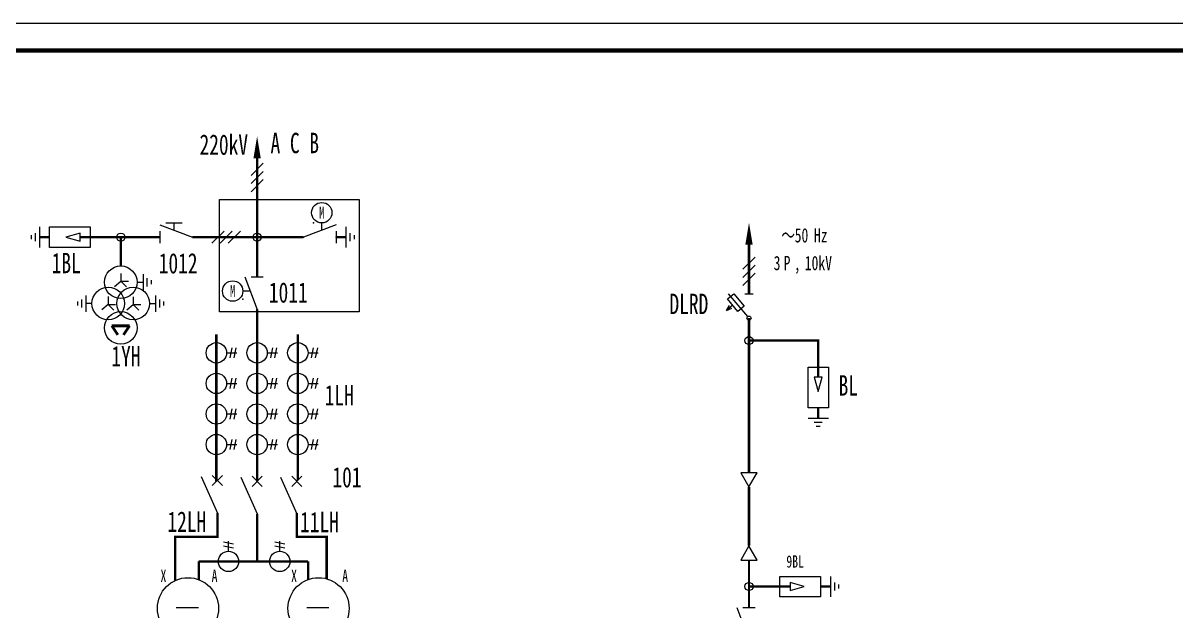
# Model space of a CAD drawing. Header units: millimetres. Extents: x 10667 to 23854, y -3427 to -2899.
# Drawn here: x 19475.6 to 19758.7, y -3043 to -2898.8 of the extents above; entities that cross this region are included whole.
import ezdxf
from ezdxf.enums import TextEntityAlignment as Align

# ---------------------------------------------------------------- set-up
doc = ezdxf.new("R2010")
doc.units = ezdxf.units.MM
doc.header["$LTSCALE"] = 10
doc.linetypes.add('DASHED', pattern=[11, 5, 0.5, 5, 0.5])
for name, color, linetype in [('3', 3, 'Continuous'), ('4', 1, 'Continuous'), ('BLOCK', 3, 'Continuous'), ('BOX', 7, 'Continuous'), ('LINE', 7, 'Continuous'), ('TEXT', 2, 'Continuous'), ('设    备', 3, 'Continuous'), ('设备编号', 2, 'Continuous'), ('连 接 线', 1, 'Continuous')]:
    doc.layers.add(name, color=color, linetype=linetype)
doc.layers.add('5', color=5, linetype='Continuous', lineweight=50)
doc.styles.add('HZ', font='SimSun.ttf', dxfattribs={"width": 0.7})
doc.styles.add('ITALIC', font='NSimSun.ttf', dxfattribs={"width": 0.7})

# ---------------------------------------------------------------- blocks, each defined once
blk = doc.blocks.new('$JT')
at = {"color": 3}
blk.add_lwpolyline([(0, 0, 1.8, 0, 0), (0, 5.41, 0, 0, 0)], format="xyseb", dxfattribs=at)
blk = doc.blocks.new('$110DLQ')
at = {"layer": 'BLOCK', "color": 3}
for p, q in [((-4, 1), (0, -8)), ((1.25, 1.25), (-1.25, -1.25)), ((-1.25, 1.25), (1.25, -1.25))]:
    blk.add_line(p, q, dxfattribs=at)
blk = doc.blocks.new('$LH')
at = {"color": 3}
for p, q in [((3.79, 1.25), (3.29, -1.25)), ((4.79, 1.25), (4.29, -1.25)), ((2.5, 0), (5, 0))]:
    blk.add_line(p, q, dxfattribs=at)
blk.add_circle((0, 0), 2.5, dxfattribs=at)
blk = doc.blocks.new('$3XB')
at = {"layer": 'BLOCK'}
for p, q in [((1.5, 3.5), (-1.5, 0.5)), ((1.5, 1.5), (-1.5, -1.5)), ((1.5, -0.5), (-1.5, -3.5))]:
    blk.add_line(p, q, dxfattribs=at)
blk = doc.blocks.new('$SGK1')
at = {"layer": 'BLOCK'}
for p, q in [((-3, 0), (0, -8)), ((-1.5, 0), (1.5, 0))]:
    blk.add_line(p, q, dxfattribs=at)
at = {"layer": 'TEXT', "color": 3}
for p, q in [((-3.5, -1.5), (-3.5, -5.5)), ((-1.6875, -3.5), (-3.5, -3.5))]:
    blk.add_line(p, q, dxfattribs=at)

msp = doc.modelspace()

# ---------------------------------------------------------------- linework, layer by layer
at = {"color": 3}
for centre in [(19516.12, -3042.32), (19548.18, -3042.32)]:
    msp.add_circle(centre, 7.5, dxfattribs=at)
at = {"layer": '4', "color": 2}
msp.add_lwpolyline([(10666.54, -2898.77), (23853.86, -2898.77), (23853.86, -3426.84), (10666.54, -3426.84)], close=True, dxfattribs=at)
at = {"layer": '5', "color": 2}
for p, q in [((19497.47, -2973.01), (19498.94, -2975.26)), ((19497.47, -2973.01), (19501.74, -2973.01)), ((19501.74, -2973.01), (19500.26, -2975.26))]:
    msp.add_line(p, q, dxfattribs=at)
at = {"layer": 'BOX', "const_width": 1.05}
msp.add_lwpolyline([(10677.66, -2905.48), (23845.41, -2905.48), (23845.41, -3422.56), (10677.66, -3422.56)], close=True, dxfattribs=at)
at = {"layer": '设    备', "color": 3}
for p, q in [((19479.64, -2948.78), (19479.64, -2953.78)), ((19482.14, -2948.78), (19492.14, -2948.78)), ((19482.14, -2953.78), (19482.14, -2948.78)), ((19492.14, -2948.78), (19492.14, -2953.78)), ((19548.97, -2949.59), (19548.97, -2947.78)), ((19554.97, -2953.78), (19554.97, -2948.78)), ((19477.64, -2950.78), (19477.64, -2951.78)), ((19478.64, -2950.28), (19478.64, -2952.28)), ((19489.64, -2950.28), (19486.14, -2951.28)), ((19486.14, -2951.28), (19489.64, -2952.28)), ((19489.64, -2952.28), (19489.64, -2950.28)), ((19555.97, -2952.28), (19555.97, -2950.28)), ((19556.97, -2951.78), (19556.97, -2950.78)), ((19492.14, -2953.78), (19482.14, -2953.78)), ((19505.14, -2960.35), (19505.14, -2964.35)), ((19506.14, -2963.35), (19506.14, -2961.35)), ((19491.05, -2965.56), (19491.05, -2969.56)), ((19508.18, -2965.56), (19508.18, -2969.56)), ((19531.42, -2964.5), (19529.6, -2964.5)), ((19648.59, -2966.42), (19650.13, -2965.15)), ((19653.53, -2970.77), (19648.85, -2965.15)), ((19650.13, -2965.15), (19652.68, -2968.24)), ((19652.85, -2965.15), (19654.85, -2965.15)), ((19490.05, -2968.56), (19490.05, -2966.56)), ((19509.18, -2968.56), (19509.18, -2966.56)), ((19649.86, -2967.96), (19648.32, -2969.24)), ((19648.32, -2969.24), (19649.09, -2968.03)), ((19648.32, -2969.24), (19649.64, -2968.7)), ((19651.13, -2969.51), (19648.59, -2966.42)), ((19652.68, -2968.24), (19651.13, -2969.51)), ((19668.35, -2983.16), (19673.35, -2983.16)), ((19668.35, -2993.16), (19668.35, -2983.16)), ((19669.85, -2985.66), (19670.85, -2989.16)), ((19671.85, -2985.66), (19669.85, -2985.66)), ((19670.85, -2989.16), (19671.85, -2985.66)), ((19673.35, -2983.16), (19673.35, -2993.16)), ((19673.35, -2993.16), (19668.35, -2993.16)), ((19668.35, -2995.66), (19673.35, -2995.66)), ((19669.85, -2996.66), (19671.85, -2996.66)), ((19670.35, -2997.66), (19671.35, -2997.66)), ((19661.42, -3034.49), (19671.42, -3034.49)), ((19661.42, -3039.49), (19661.42, -3034.49)), ((19667.42, -3036.99), (19663.92, -3035.99)), ((19663.92, -3035.99), (19663.92, -3037.99)), ((19671.42, -3034.49), (19671.42, -3039.49)), ((19673.92, -3039.49), (19673.92, -3034.49)), ((19674.92, -3037.99), (19674.92, -3035.99)), ((19675.92, -3037.49), (19675.92, -3036.49)), ((19671.42, -3039.49), (19661.42, -3039.49)), ((19663.92, -3037.99), (19667.42, -3036.99))]:
    msp.add_line(p, q, dxfattribs=at)
at = {"layer": '设    备'}
for p, q in [((19552.47, -2948.28), (19544.47, -2951.28)), ((19552.47, -2949.78), (19552.47, -2952.78)), ((19499.67, -2960.16), (19499.67, -2962.11)), ((19499.67, -2962.13), (19498.09, -2963.44)), ((19499.67, -2962.11), (19501.49, -2962.11)), ((19499.67, -2962.11), (19501.05, -2963.48)), ((19503.64, -2962.35), (19505.14, -2962.35)), ((19507.14, -2962.85), (19507.14, -2961.85)), ((19530.1, -2961), (19533.1, -2969)), ((19531.6, -2961), (19534.6, -2961)), ((19496.54, -2965.86), (19496.54, -2967.82)), ((19502.69, -2965.89), (19502.69, -2967.84)), ((19489.05, -2968.06), (19489.05, -2967.06)), ((19492.55, -2967.56), (19491.05, -2967.56)), ((19496.54, -2967.84), (19494.97, -2969.14)), ((19496.54, -2967.82), (19497.93, -2969.19)), ((19496.54, -2967.84), (19498.36, -2967.84)), ((19502.69, -2967.86), (19501.12, -2969.17)), ((19502.69, -2967.84), (19504.08, -2969.21)), ((19502.69, -2967.84), (19504.52, -2967.84)), ((19506.68, -2967.56), (19508.18, -2967.56)), ((19510.18, -2968.06), (19510.18, -2967.06)), ((19650.85, -3042.09), (19653.85, -3050.09)), ((19652.35, -3042.09), (19655.35, -3042.09))]:
    msp.add_line(p, q, dxfattribs=at)
at = {"layer": '设    备', "color": 3}
for points, const_width in [([(19482.14, -2951.28), (19479.64, -2951.28)], 0.6), ([(19489.64, -2951.28), (19492.14, -2951.28)], 0.6), ([(19552.47, -2951.28), (19554.97, -2951.28)], 0.5), ([(19670.85, -2985.66), (19670.85, -2983.16)], 0.6), ([(19670.85, -2993.16), (19670.85, -2995.66)], 0.6), ([(19663.92, -3036.99), (19661.42, -3036.99)], 0.6), ([(19671.42, -3036.99), (19673.92, -3036.99)], 0.6)]:
    msp.add_lwpolyline(points, dxfattribs=dict(at, const_width=const_width))
at = {"layer": '设    备'}
for centre, radius in [((19548.97, -2945.28), 2.5), ((19499.64, -2962.35), 4), ((19527.1, -2964.5), 2.5), ((19496.55, -2967.56), 4), ((19502.68, -2967.56), 4), ((19499.62, -2973.55), 4), ((19653.85, -2971.15), 0.5)]:
    msp.add_circle(centre, radius, dxfattribs=at)
at = {"layer": '设    备', "color": 4}
for p in [(19546.98, -2947.79), (19529.61, -2966.5)]:
    msp.add_point(p, dxfattribs=at)
at = {"layer": '设    备'}
for p in [(19544.47, -2951.28), (19552.47, -2951.28), (19533.1, -2961), (19533.1, -2969)]:
    msp.add_point(p, dxfattribs=at)
at = {"layer": '连 接 线', "color": 3}
for p, q in [((19655.35, -2956.15), (19652.35, -2959.15)), ((19655.35, -2958.15), (19652.35, -2961.15)), ((19655.35, -2960.15), (19652.35, -2963.15)), ((19651.85, -3009.08), (19653.85, -3012.54)), ((19655.85, -3009.08), (19651.85, -3009.08)), ((19653.85, -3012.54), (19655.85, -3009.08)), ((19653.85, -3027.03), (19651.85, -3030.49)), ((19655.85, -3030.49), (19653.85, -3027.03)), ((19651.85, -3030.49), (19655.85, -3030.49)), ((19513.25, -3042.11), (19518.69, -3042.11)), ((19545.3, -3042.11), (19550.74, -3042.11))]:
    msp.add_line(p, q, dxfattribs=at)
at = {"layer": '连 接 线', "const_width": 0.6}
for points in [[(19533.1, -2961), (19533.1, -2931.96)], [(19492.14, -2951.28), (19498, -2951.28)], [(19498, -2951.28), (19509.22, -2951.28), (19509.22, -2951.28)], [(19499.64, -2958.35), (19499.64, -2951.28)], [(19517.22, -2951.28), (19544.47, -2951.28)], [(19517.22, -2951.28), (19533.1, -2951.28)], [(19533.1, -2975.16), (19533.1, -2969)], [(19533.1, -3011.16), (19533.1, -3006.66)], [(19513.01, -3035.49), (19513.01, -3024.82), (19523.35, -3024.81), (19523.35, -3018.97)], [(19533.1, -3030.82), (19533.1, -3019.16)], [(19550.18, -3035.09), (19550.18, -3024.82), (19542.86, -3024.81), (19542.86, -3018.97)], [(19518.79, -3030.82), (19518.79, -3035.31)], [(19533.1, -3030.82), (19518.79, -3030.82)], [(19533.1, -3030.82), (19545.63, -3030.82)], [(19545.63, -3030.82), (19545.63, -3035.27)], [(19653.85, -3036.98), (19661.41, -3036.98)]]:
    msp.add_lwpolyline(points, dxfattribs=at)
at = {"layer": '连 接 线', "color": 3, "linetype": 'DASHED'}
msp.add_lwpolyline([(19523.86, -2942.01), (19558.13, -2942.01), (19558.13, -2969.64), (19523.86, -2969.64)], close=True, dxfattribs=at)
at = {"layer": '连 接 线', "color": 0, "linetype": 'DASHED', "const_width": 0.6}
for points in [[(19653.85, -2952.65), (19653.85, -2965.15)], [(19653.85, -2971.15), (19653.85, -3009.08)], [(19653.85, -2976.65), (19670.85, -2976.65), (19670.85, -2983.15)], [(19653.85, -3012.54), (19653.85, -3026.99)]]:
    msp.add_lwpolyline(points, dxfattribs=at)
at = {"layer": '连 接 线', "color": 3, "const_width": 0.6}
for points in [[(19523.1, -2975.16), (19523.1, -3011.22)], [(19533.1, -2975.16), (19533.1, -3006.66)], [(19543.1, -2975.16), (19543.1, -3010.92)]]:
    msp.add_lwpolyline(points, dxfattribs=at)
at = {"layer": '连 接 线', "color": 1, "const_width": 0.5}
msp.add_lwpolyline([(19653.85, -3030.49), (19653.85, -3042.09)], dxfattribs=at)
at = {"layer": '连 接 线', "color": 3}
for centre in [(19499.64, -2951.28), (19533.1, -2951.28), (19653.85, -3036.98)]:
    msp.add_circle(centre, 1, dxfattribs=at)
at = {"layer": '连 接 线', "color": 0, "linetype": 'DASHED'}
msp.add_circle((19653.85, -2976.65), 1, dxfattribs=at)

# ---------------------------------------------------------------- block references
at = {"layer": 'LINE'}
for name, p in [('$3XB', (19533.1, -2936.66)), ('$110DLQ', (19523.35, -3010.97)), ('$110DLQ', (19533.1, -3011.16)), ('$110DLQ', (19542.86, -3011.16))]:
    msp.add_blockref(name, p, dxfattribs=at)
at = {"layer": 'LINE', "xscale": -1}
for name, p, rotation in [('$SGK1', (19509.22, -2951.28), 90), ('$3XB', (19525.49, -2951.28), 270)]:
    msp.add_blockref(name, p, dxfattribs=dict(at, rotation=rotation))
at = {"layer": '设    备'}
for p in [(19523.1, -2979.66), (19533.1, -2979.66), (19543.1, -2979.66), (19523.1, -2987.16), (19533.1, -2987.16), (19543.1, -2987.16), (19523.1, -2994.66), (19533.1, -2994.66), (19543.1, -2994.66), (19523.1, -3002.16), (19533.1, -3002.16), (19543.1, -3002.16)]:
    msp.add_blockref('$LH', p, dxfattribs=at)
at = {"layer": '设    备', "rotation": 90}
for p in [(19526.07, -3030.82), (19538.66, -3030.82)]:
    msp.add_blockref('$LH', p, dxfattribs=at)
at = {"layer": '连 接 线', "color": 3}
msp.add_blockref('$JT', (19533.1, -2931.96), dxfattribs=at)
at = {"layer": '连 接 线', "color": 3, "linetype": 'DASHED'}
msp.add_blockref('$JT', (19653.85, -2953.15), dxfattribs=at)

# ---------------------------------------------------------------- texts
at = {"layer": '3', "color": 3, "style": 'ITALIC', "width": 0.7}
for s, p in [('～', (19661.8, -2952.58)), ('50', (19665.07, -2952.58)), ('Hz', (19669.79, -2952.58)), ('3', (19659.9, -2959.38)), ('P', (19662.35, -2959.38)), ('10kV', (19667.55, -2959.38))]:
    msp.add_text(s, height=3.5, dxfattribs=at).set_placement(p)
at = {"layer": '3', "color": 7, "style": 'ITALIC', "width": 0.7}
msp.add_text(',', height=3.5, dxfattribs=at).set_placement((19664.88, -2959.38))
at = {"layer": '设    备', "style": 'HZ', "width": 0.62}
for p in [(19548.97, -2945.28), (19527.1, -2964.5)]:
    msp.add_text('M', height=3, dxfattribs=at).set_placement(p, align=Align.MIDDLE)
at = {"layer": '设备编号', "color": 6, "style": 'HZ', "width": 0.7}
for s, p in [('220kV', (19524.92, -2931.08)), ('A C B', (19542.35, -2930.68))]:
    msp.add_text(s, height=5, dxfattribs=at).set_placement(p, align=Align.CENTER)
for s, height, p in [('1BL', 5, (19482.67, -2960.13)), ('1012', 5, (19508.95, -2960.19)), ('1011', 5, (19535.99, -2967.35)), ('DLRD', 5, (19634.33, -2970.15)), ('1YH', 5, (19497.33, -2982.96)), ('1LH', 5, (19549.69, -2992.55)), ('101', 5, (19551.59, -3012.67)), ('12LH', 5, (19511.08, -3023.57)), ('11LH', 5, (19543.64, -3023.65)), ('9BL', 3, (19663.03, -3032.34)), ('X', 3, (19509.39, -3035.85)), ('A', 3, (19521.94, -3035.85)), ('X', 3, (19541.45, -3035.85)), ('A', 3, (19554, -3035.85))]:
    msp.add_text(s, height=height, dxfattribs=at).set_placement(p)
msp.add_text('BL', height=5, dxfattribs=at).set_placement((19680.61, -2990.15), align=Align.RIGHT)

doc.saveas('drawing.dxf')
